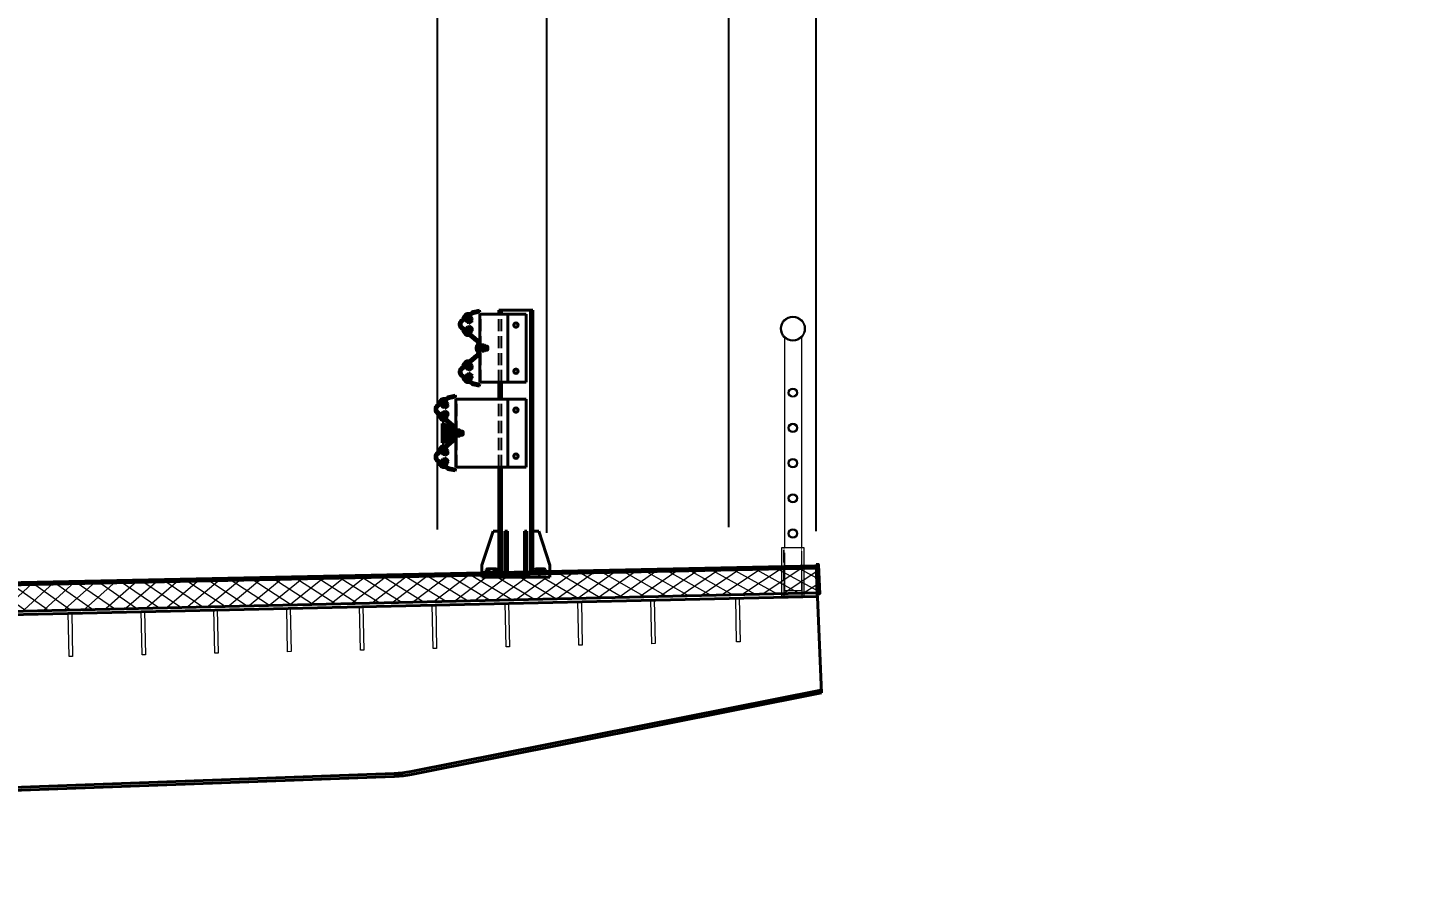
# Model space of a CAD drawing. Header units: millimetres. Extents: x 1864 to 10174863, y -4887456 to 5366151.
# Drawn here: x 10108345 to 10114092, y 14794 to 18325 of the extents above; entities that cross this region are included whole.
import ezdxf

# ---------------------------------------------------------------- set-up
doc = ezdxf.new("R2010")
doc.units = ezdxf.units.MM
doc.linetypes.add('DASHED', pattern=[7, 5, -2, 0])
for name, color, linetype, lineweight in [('S-BALK', 150, 'Continuous', 40), ('S-BALK-PROR', 133, 'Continuous', 20), ('S-DRGO', 21, 'Continuous', 20), ('S-METL-TONK-NVEL', 14, 'DASHED', 20), ('S-MOGR', 121, 'Continuous', 40), ('S-MOGR-NVEL', 1, 'DASHED', 25), ('S-POGR', 124, 'Continuous', 20), ('S-SECT-PATT', 105, 'Continuous', 15), ('T-DIMS', 3, 'Continuous', 30), ('ИС_Размер', 3, 'Continuous', 18)]:
    doc.layers.add(name, color=color, linetype=linetype, lineweight=lineweight)
doc.styles.add('0', font='isocpeur.ttf', dxfattribs={"width": 0.8, "oblique": 15})
doc.dimstyles.new('М200', dxfattribs={"dimscale": 200, "dimtxt": 2.5, "dimasz": 2, "dimexe": 1, "dimexo": 1, "dimgap": 0.8, "dimtad": 1, "dimdec": 0, "dimzin": 0, "dimdsep": 46, "dimtxsty": '0', "dimblk": 'OBLIQUE', "dimcen": 0.09, "dimdle": 1, "dimclrd": 256, "dimclre": 256, "dimclrt": 256, "dimadec": 4, "dimazin": 0, "dimtfac": 1, "dimtdec": 0, "dimtmove": 1, "dimatfit": 2, "dimfxl": 1, "dimtolj": 1, "dimtzin": 0, "dimlwd": -1, "dimarcsym": 0})

# ---------------------------------------------------------------- blocks, each defined once
blk = doc.blocks.new('_OBLIQUE')
at = {"color": 0, "linetype": 'ByBlock', "lineweight": -2}
blk.add_line((0.5000000000000001, 0.4999999999999999), (-0.5000000000000001, -0.4999999999999999), dxfattribs=at)
blk = doc.blocks.new('*D808')
at = {"layer": 'Defpoints', "color": 0, "linetype": 'Continuous', "transparency": 16777216}
for p in [(10111591.63658302, 21759.11955559397), (10111591.63658302, 16052.16797397057), (10093982.03900111, 15353.48586952418)]:
    blk.add_point(p, dxfattribs=at)
at = {"layer": 'ИС_Размер', "lineweight": -2, "transparency": 16777216}
for p, q in [((10093982.03900111, 15553.48586952418), (10093982.03900111, 21959.11955559397)), ((10111591.63658302, 16252.16797397057), (10111591.63658302, 21959.11955559397))]:
    blk.add_line(p, q, dxfattribs=at)
at = {"layer": 'ИС_Размер', "transparency": 16777216}
blk.add_line((10093782.03900111, 21759.11955559397), (10111791.63658302, 21759.11955559397), dxfattribs=at)
at = {"layer": 'ИС_Размер', "linetype": 'Continuous', "transparency": 16777216, "xscale": 400, "yscale": 400, "zscale": 400, "rotation": 180}
blk.add_blockref('_OBLIQUE', (10093982.03900111, 21759.11955559397), dxfattribs=at)
at = {"layer": 'ИС_Размер', "linetype": 'Continuous', "transparency": 16777216, "xscale": 400, "yscale": 400, "zscale": 400}
blk.add_blockref('_OBLIQUE', (10111591.63658302, 21759.11955559397), dxfattribs=at)
at = {"layer": 'ИС_Размер', "linetype": 'Continuous', "transparency": 16777216, "insert": (10102786.83779207, 22169.11955559397), "char_height": 500, "attachment_point": 5, "style": '0'}
blk.add_mtext('\\A1;17610', dxfattribs=at)
blk = doc.blocks.new('*D810')
at = {"layer": 'Defpoints', "color": 0, "linetype": 'Continuous', "transparency": 16777216}
for p in [(10110031.63658302, 19796.20662707792), (10110031.63658302, 16066.1841081153), (10094682.03900111, 15803.51586651534)]:
    blk.add_point(p, dxfattribs=at)
at = {"layer": 'ИС_Размер', "lineweight": -2, "transparency": 16777216}
for p, q in [((10094682.03900111, 16003.51586651534), (10094682.03900111, 19996.20662707792)), ((10110031.63658302, 16266.1841081153), (10110031.63658302, 19996.20662707792))]:
    blk.add_line(p, q, dxfattribs=at)
at = {"layer": 'ИС_Размер', "transparency": 16777216}
blk.add_line((10094482.03900111, 19796.20662707792), (10110231.63658302, 19796.20662707792), dxfattribs=at)
at = {"layer": 'ИС_Размер', "linetype": 'Continuous', "transparency": 16777216, "xscale": 400, "yscale": 400, "zscale": 400, "rotation": 180}
blk.add_blockref('_OBLIQUE', (10094682.03900111, 19796.20662707792), dxfattribs=at)
at = {"layer": 'ИС_Размер', "linetype": 'Continuous', "transparency": 16777216, "xscale": 400, "yscale": 400, "zscale": 400}
blk.add_blockref('_OBLIQUE', (10110031.63658302, 19796.20662707792), dxfattribs=at)
at = {"layer": 'ИС_Размер', "linetype": 'Continuous', "transparency": 16777216, "insert": (10102356.83779207, 20206.20662707792), "char_height": 500, "attachment_point": 5, "style": '0'}
blk.add_mtext('\\A1;15350', dxfattribs=at)
blk = doc.blocks.new('*D811')
at = {"layer": 'Defpoints', "color": 0, "linetype": 'Continuous', "transparency": 16777216}
for p in [(10110481.63658302, 19796.20662707792), (10110031.63658302, 16059.29840475091), (10110481.63658302, 16045.31878987843)]:
    blk.add_point(p, dxfattribs=at)
at = {"layer": 'ИС_Размер', "lineweight": -2, "transparency": 16777216}
for p, q in [((10110031.63658302, 16259.29840475091), (10110031.63658302, 19996.20662707792)), ((10110481.63658302, 16245.31878987843), (10110481.63658302, 19996.20662707792))]:
    blk.add_line(p, q, dxfattribs=at)
at = {"layer": 'ИС_Размер', "transparency": 16777216}
blk.add_line((10109831.63658302, 19796.20662707792), (10110681.63658302, 19796.20662707792), dxfattribs=at)
at = {"layer": 'ИС_Размер', "linetype": 'Continuous', "transparency": 16777216, "xscale": 400, "yscale": 400, "zscale": 400, "rotation": 180}
blk.add_blockref('_OBLIQUE', (10110031.63658302, 19796.20662707792), dxfattribs=at)
at = {"layer": 'ИС_Размер', "linetype": 'Continuous', "transparency": 16777216, "xscale": 400, "yscale": 400, "zscale": 400}
blk.add_blockref('_OBLIQUE', (10110481.63658302, 19796.20662707792), dxfattribs=at)
at = {"layer": 'ИС_Размер', "linetype": 'Continuous', "transparency": 16777216, "insert": (10109732.40390804, 20206.20662707792), "char_height": 500, "attachment_point": 5, "style": '0'}
blk.add_mtext('\\A1;450', dxfattribs=at)
blk = doc.blocks.new('*D812')
at = {"layer": 'Defpoints', "color": 0, "linetype": 'Continuous', "transparency": 16777216}
for p in [(10111231.63658302, 19796.20662707792), (10110481.63658302, 16045.31878987843), (10111231.63658302, 16068.1824913598)]:
    blk.add_point(p, dxfattribs=at)
at = {"layer": 'ИС_Размер', "lineweight": -2, "transparency": 16777216}
for p, q in [((10110481.63658302, 16245.31878987843), (10110481.63658302, 19996.20662707792)), ((10111231.63658302, 16268.1824913598), (10111231.63658302, 19996.20662707792))]:
    blk.add_line(p, q, dxfattribs=at)
at = {"layer": 'ИС_Размер', "transparency": 16777216}
blk.add_line((10110281.63658302, 19796.20662707792), (10111431.63658302, 19796.20662707792), dxfattribs=at)
at = {"layer": 'ИС_Размер', "linetype": 'Continuous', "transparency": 16777216, "xscale": 400, "yscale": 400, "zscale": 400, "rotation": 180}
blk.add_blockref('_OBLIQUE', (10110481.63658302, 19796.20662707792), dxfattribs=at)
at = {"layer": 'ИС_Размер', "linetype": 'Continuous', "transparency": 16777216, "xscale": 400, "yscale": 400, "zscale": 400}
blk.add_blockref('_OBLIQUE', (10111231.63658302, 19796.20662707792), dxfattribs=at)
at = {"layer": 'ИС_Размер', "linetype": 'Continuous', "transparency": 16777216, "insert": (10110856.63658302, 20206.20662707792), "char_height": 500, "attachment_point": 5, "style": '0'}
blk.add_mtext('\\A1;750', dxfattribs=at)
blk = doc.blocks.new('*D813')
at = {"layer": 'Defpoints', "color": 0, "linetype": 'Continuous', "transparency": 16777216}
for p in [(10111591.63658302, 19796.20662707792), (10111231.63658302, 16068.1824913598), (10111591.63658302, 16052.16797397056)]:
    blk.add_point(p, dxfattribs=at)
at = {"layer": 'ИС_Размер', "lineweight": -2, "transparency": 16777216}
for p, q in [((10111231.63658302, 16268.1824913598), (10111231.63658302, 19996.20662707792)), ((10111591.63658302, 16252.16797397056), (10111591.63658302, 19996.20662707792))]:
    blk.add_line(p, q, dxfattribs=at)
at = {"layer": 'ИС_Размер', "transparency": 16777216}
for p, q in [((10111031.63658302, 19796.20662707792), (10111791.63658302, 19796.20662707792)), ((10114091.97380117, 19796.20662707792), (10111591.63658302, 19796.20662707792))]:
    blk.add_line(p, q, dxfattribs=at)
at = {"layer": 'ИС_Размер', "linetype": 'Continuous', "transparency": 16777216, "xscale": 400, "yscale": 400, "zscale": 400, "rotation": 180}
blk.add_blockref('_OBLIQUE', (10111231.63658302, 19796.20662707792), dxfattribs=at)
at = {"layer": 'ИС_Размер', "linetype": 'Continuous', "transparency": 16777216, "xscale": 400, "yscale": 400, "zscale": 400}
blk.add_blockref('_OBLIQUE', (10111591.63658302, 19796.20662707792), dxfattribs=at)
at = {"layer": 'ИС_Размер', "linetype": 'Continuous', "transparency": 16777216, "insert": (10113484.98650306, 20206.20662707792), "char_height": 500, "attachment_point": 5, "style": '0'}
blk.add_mtext('\\A1;360', dxfattribs=at)
blk = doc.blocks.new('*D800')
at = {"layer": 'Defpoints', "color": 0, "linetype": 'Continuous', "transparency": 16777216}
for p in [(10111591.63658302, 23658.03801140705), (10111591.63658302, 16052.16797397056), (10079721.5464946, 15445.40614026924)]:
    blk.add_point(p, dxfattribs=at)
at = {"layer": 'ИС_Размер', "lineweight": -2, "transparency": 16777216}
for p, q in [((10079721.5464946, 15645.40614026924), (10079721.5464946, 23858.03801140705)), ((10111591.63658302, 16252.16797397056), (10111591.63658302, 23858.03801140705))]:
    blk.add_line(p, q, dxfattribs=at)
at = {"layer": 'ИС_Размер', "transparency": 16777216}
blk.add_line((10079521.5464946, 23658.03801140705), (10111791.63658302, 23658.03801140705), dxfattribs=at)
at = {"layer": 'ИС_Размер', "linetype": 'Continuous', "transparency": 16777216, "xscale": 400, "yscale": 400, "zscale": 400, "rotation": 180}
blk.add_blockref('_OBLIQUE', (10079721.5464946, 23658.03801140705), dxfattribs=at)
at = {"layer": 'ИС_Размер', "linetype": 'Continuous', "transparency": 16777216, "xscale": 400, "yscale": 400, "zscale": 400}
blk.add_blockref('_OBLIQUE', (10111591.63658302, 23658.03801140705), dxfattribs=at)
at = {"layer": 'ИС_Размер', "linetype": 'Continuous', "transparency": 16777216, "insert": (10095656.59153881, 24068.03801140705), "char_height": 500, "attachment_point": 5, "style": '0'}
blk.add_mtext('\\A1;31870', dxfattribs=at)
blk = doc.blocks.new('1253')
at = {"layer": 'S-MOGR', "ltscale": 10}
for p, q in [((70, 1100), (-70, 1100)), ((-70, 1100), (-70, 20)), ((-60, 20), (-60, 1100)), ((60, 1084.000000002095), (60, 1100)), ((70, 1084.000000002095), (70, 1100)), ((149.437757681706, 1096.077677297289), (148.6532931411639, 1092.155354594463)), ((148.6532931411639, 1092.155354594463), (174.0176882151281, 1087.082475579693)), ((149.437757681706, 1096.077677297289), (150.2222222222481, 1100)), ((174.8021527556702, 1091.00479828252), (149.437757681706, 1096.077677297289)), ((174.8021527556702, 1091.00479828252), (149.437757681706, 1096.077677297289)), ((150.2222222222481, 1100), (175.5866172962124, 1094.92712098523)), ((182.0647107316181, 1092.174006365938), (225.7663286669413, 1058.948173690122)), ((148, 1084.000000002095), (-42, 1084.000000002095)), ((-42, 1084.000000002095), (-42, 804.0000000020955)), ((33, 1084.000000002095), (33, 804.0000000020955)), ((148, 804.0000000020955), (148, 1084.000000002095)), ((177.3643904555356, 1085.702808680478), (221.0660083908588, 1052.476976004778)), ((223.4869235000806, 1055.661182347685), (179.7853055647574, 1088.887015023502)), ((223.4869235000806, 1055.661182347685), (179.7853055647574, 1088.887015023502)), ((225.2222222222481, 1044.704556597746), (225.2222222222481, 1039.482659190777)), ((229.2222222222481, 1039.482659190777), (229.2222222222481, 1044.704556597746)), ((229.2222222222481, 1039.482659190777), (229.2222222222481, 1044.704556597746)), ((233.2222222222481, 1044.704556597746), (233.2222222222481, 1039.482659190777)), ((220.9363174395403, 1031.586963218404), (157.9636676440714, 978.4158470960101)), ((160.5442269287305, 975.359588962514), (223.5168767241994, 1028.530705084908)), ((144, 954.0000000020955), (156, 954.0000000020955)), ((144, 934.0000000020955), (156, 934.0000000020955)), ((148, 958.2951185897691), (148, 929.7048814144218)), ((152, 929.7048814144218), (152, 958.2951185897691)), ((152, 929.7048814144218), (152, 958.2951185897691)), ((156, 958.2951185897691), (156, 929.7048814144218)), ((157.963667643955, 909.5841529082973), (220.9363174394239, 856.4130367859034)), ((223.5168767241994, 859.4692949193995), (160.5442269287305, 912.640411041677)), ((221.0660043782555, 835.5230212168535), (177.3643864429323, 802.297188541037)), ((179.7853015521541, 799.1129821981303), (223.4869194874773, 832.3388148739468)), ((179.7853015521541, 799.1129821981303), (223.4869194874773, 832.3388148739468)), ((225.7663286669413, 829.0518263140693), (182.0647107316181, 795.8259936383693)), ((225.2222222222481, 848.5173408134142), (225.2222222222481, 843.295443406445)), ((229.2222222222481, 843.295443406445), (229.2222222222481, 848.5173408134142)), ((229.2222222222481, 843.295443406445), (229.2222222222481, 848.5173408134142)), ((233.2222222222481, 848.5173408134142), (233.2222222222481, 843.295443406445)), ((-42, 804.0000000020955), (148, 804.0000000020955)), ((60, 734), (60, 804.0000000020955)), ((70, 734), (70, 804.0000000020955)), ((174.0176882151281, 800.917524424498), (148.6532931411639, 795.8446454097284)), ((148.6532931411639, 795.8446454097284), (149.437757681706, 791.9223227069015)), ((149.437757681706, 791.9223227069015), (174.8021527556702, 796.9952017217875)), ((249.437757681706, 746.077677295194), (250.2222222222481, 749.9999999980209)), ((250.2222222222481, 749.9999999980209), (275.5866172962124, 744.927120983135)), ((248, 734), (-42, 734)), ((-42, 734), (-42, 454)), ((33, 734), (33, 454)), ((248, 454), (248, 734)), ((249.437757681706, 746.077677295194), (248.6532931411639, 742.1553545924835)), ((248.6532931411639, 742.1553545924835), (274.0176882151281, 737.0824755777139)), ((274.8021527556702, 741.0047982804244), (249.437757681706, 746.077677295194)), ((274.8021527556702, 741.0047982804244), (249.437757681706, 746.077677295194)), ((277.3643904555356, 735.7028086784994), (321.0660083908588, 702.4769760027993)), ((323.4869235000806, 705.6611823455896), (279.7853055647574, 738.8870150214061)), ((323.4869235000806, 705.6611823455896), (279.7853055647574, 738.8870150214061)), ((282.0647107316181, 742.1740063638426), (325.7663286669413, 708.9481736880261)), ((325.2222222222481, 694.7045565957669), (325.2222222222481, 689.4826591886813)), ((329.2222222222481, 689.4826591886813), (329.2222222222481, 694.7045565957669)), ((329.2222222222481, 689.4826591886813), (329.2222222222481, 694.7045565957669)), ((333.2222222222481, 694.7045565957669), (333.2222222222481, 689.4826591886813)), ((320.9363174395403, 681.5869632163085), (257.9636676440714, 628.4158470939146)), ((260.5442269287305, 625.3595889604185), (323.5168767241994, 678.5307050828123)), ((248, 608.2951185877901), (248, 579.7048814123264)), ((248, 604), (256, 604)), ((248, 584), (256, 584)), ((252, 579.7048814123264), (252, 608.2951185877901)), ((252, 579.7048814123264), (252, 608.2951185877901)), ((256, 608.2951185876736), (256, 579.7048814123264)), ((257.963667643955, 559.5841529062018), (320.9363174394239, 506.4130367838079)), ((323.5168767241994, 509.4692949173041), (260.5442269287305, 562.6404110395815)), ((323.5168767241994, 509.4692949173041), (260.5442269287305, 562.6404110395815)), ((263.1247862133896, 565.6966691730777), (326.0974360088585, 512.5255530506838)), ((321.0660043782555, 485.523021214758), (277.3643864429323, 452.297188539058)), ((279.7853015521541, 449.1129821961513), (323.4869194874773, 482.3388148718514)), ((279.7853015521541, 449.1129821961513), (323.4869194874773, 482.3388148718514)), ((325.7663286669413, 479.0518263119739), (282.0647107316181, 445.8259936362738)), ((325.2222222222481, 498.5173408114351), (325.2222222222481, 493.2954434043495)), ((329.2222222222481, 493.2954434043495), (329.2222222222481, 498.5173408114351)), ((329.2222222222481, 493.2954434043495), (329.2222222222481, 498.5173408114351)), ((333.2222222222481, 498.5173408114351), (333.2222222222481, 493.2954434043495)), ((-42, 454), (248, 454)), ((60, 20), (60, 454)), ((70, 454), (70, 190)), ((274.0176882151281, 450.9175244224025), (248.6532931411639, 445.8446454076329)), ((248.6532931411639, 445.8446454076329), (249.437757681706, 441.9223227049224)), ((249.437757681706, 441.9223227049224), (274.8021527556702, 446.995201719692)), ((-94.00000000005821, 190), (-140.0000000000582, 50)), ((-70, 190), (-94.00000000005821, 190)), ((-70, 20), (-70, 190)), ((-45, 50), (-45, 190)), ((-45, 190), (-35, 190)), ((-35, 190), (-35, 20)), ((35, 50), (35, 190)), ((35, 190), (45, 190)), ((45, 190), (45, 20)), ((70, 190), (94.00000000005821, 190)), ((70, 20), (70, 190)), ((94.00000000005821, 190), (140.0000000000582, 50)), ((-140.0000000000582, 50), (-140.0000000000582, 20)), ((140.0000000000582, 20), (-140.0000000000582, 20)), ((-140.0000000000582, 20), (-140.0000000000582, 0)), ((-140.0000000000655, 20), (-80, 20)), ((140.0000000000582, 0), (-140.0000000000582, 0)), ((-35, 50), (-45, 50)), ((-45, 20), (-45, 50)), ((-45, 50), (-35, 50)), ((-35, 20), (-45, 20)), ((45, 50), (35, 50)), ((35, 20), (35, 50)), ((35, 50), (45, 50)), ((45, 20), (35, 20)), ((140.0000000000582, 50), (140.0000000000582, 20)), ((140.0000000000582, 0), (140.0000000000582, 20))]:
    blk.add_line(p, q, dxfattribs=at)
at = {"layer": 'S-MOGR'}
for p, q in [((178.4488087241771, 1024.505907061859), (190.6738412578125, 1034.828144200728)), ((178.5677334363572, 1025.915111416485), (189.2646369033027, 1034.947068912908)), ((183.142662013066, 1061.456892726361), (179.3902435938362, 1056.521372894873)), ((179.3902435938362, 1056.521372894873), (179.5810664022574, 1055.120092531783)), ((179.3902435938362, 1056.521372894873), (192.1270689653466, 1046.837712458102)), ((179.5810664022574, 1055.120092531783), (190.7257886023726, 1046.646889649681)), ((180.1862951795338, 1055.91614411748), (183.9387135987636, 1060.851663948968)), ((180.2932564803632, 1066.135662661982), (186.8297272751806, 1074.733019787818)), ((197.3322815285064, 1050.668689770973), (181.6898678691359, 1062.561435244861)), ((208.7573498168495, 1081.929502933985), (185.1534275022568, 1050.883491090732)), ((192.0438651617151, 1070.768771296483), (185.5073943668976, 1062.171414170647)), ((190.6738412578125, 1034.828144200728), (189.2646369033027, 1034.947068912908)), ((190.7283731256612, 1087.13084932405), (189.9846168482909, 1086.152593850857)), ((189.9846168482909, 1086.152593850857), (217.8464223486371, 1064.969586645486)), ((190.6472537730588, 1074.342998713604), (206.2896674325457, 1062.450253239716)), ((194.6737081491156, 1030.090944094001), (190.6738412578125, 1034.828144200728)), ((192.1270689653466, 1046.837712458102), (190.7257886023726, 1046.646889649681)), ((190.7283731256612, 1087.13084932405), (218.590178625891, 1065.94784211868)), ((191.331017379649, 1047.442941235378), (195.0834357988788, 1052.378461066866)), ((195.8794873845764, 1051.77323228959), (192.1270689653466, 1046.837712458102)), ((202.4721409346676, 1062.84027431393), (195.9356701398501, 1054.242917188094)), ((207.686278821202, 1058.876025822596), (201.1498080263846, 1050.278668696759)), ((218.590178625891, 1065.94784211868), (217.8464223486371, 1064.969586645486)), ((178.4488087241771, 1024.505907061859), (178.5677334363572, 1025.915111416485)), ((182.4486756155966, 1019.768706955132), (178.4488087241771, 1024.505907061859)), ((179.2128732575802, 1025.151046883082), (183.2127401488833, 1020.413846776239)), ((179.8422261377564, 1014.950364800403), (186.8097362065455, 1006.698467840208)), ((196.0681259225821, 1031.268324267701), (181.05425784213, 1018.591326781432)), ((209.0766381958965, 1000.632573363953), (183.91618516983, 1030.431090164697)), ((191.8143588999519, 1010.924133668886), (184.8468488312792, 1019.176030629082)), ((189.9097767245257, 1034.183004379622), (193.9096436158288, 1029.445804272778)), ((190.5443902927218, 995.4551427600672), (217.2866489600856, 1018.035036501475)), ((191.337192634237, 994.5161956804805), (190.5443902927218, 995.4551427600672)), ((190.6023271955783, 1007.283171687857), (205.6161952760303, 1019.96016917401)), ((191.337192634237, 994.5161956804805), (218.0794513016008, 1017.096089421771)), ((201.8236042868812, 1019.37546532636), (194.8560942182085, 1027.627362286556)), ((206.828226980404, 1023.601131155156), (199.8607169116149, 1031.853028115351)), ((218.0794513016008, 1017.096089421771), (217.2866489600856, 1018.035036501475)), ((117, 952.0000000020955), (116, 951.0000000020955)), ((116, 951.0000000020955), (116, 937.0000000020955)), ((116, 951.0000000020955), (128.1999999999534, 951.0000000022119)), ((164, 944.0000000020955), (116, 944.0000000020955)), ((117, 936.0000000020955), (116, 937.0000000020955)), ((116, 937.0000000020955), (128.1999999999534, 937.0000000020955)), ((128.1999999999534, 952.0000000020955), (117, 952.0000000020955)), ((117, 952.0000000020955), (117, 936.0000000020955)), ((128.1999999999534, 936.0000000020955), (117, 936.0000000020955)), ((128.1999999999534, 934.175000002142), (128.1999999999534, 953.8250000021653)), ((130.1999999999534, 957.1000000021886), (141, 957.1000000021886)), ((141, 950.550000002142), (130.1999999999534, 950.550000002142)), ((141, 937.4500000021653), (130.1999999999534, 937.4500000021653)), ((141, 930.9000000021188), (130.1999999999534, 930.9000000021188)), ((143, 953.8250000021653), (143, 934.175000002142)), ((156, 961.5000000020955), (156, 926.5000000020955)), ((157.228884523036, 961.5000000020955), (156, 961.5000000020955)), ((157.228884523036, 926.5000000020955), (156, 926.5000000020955)), ((157.228884523036, 961.5000000020955), (157.228884523036, 926.5000000020955)), ((182.4486756154802, 868.2312930490589), (178.4488087241771, 863.4940929423319)), ((178.4488087241771, 863.4940929423319), (178.5677334363572, 862.0848885877058)), ((178.4488087241771, 863.4940929423319), (190.6738412578125, 853.1718558033463)), ((179.2128732575802, 862.8489531211089), (183.2127401488833, 867.5861532278359)), ((179.8422261377564, 873.0496352037881), (186.8097362065455, 881.3015321639832)), ((196.0681259225821, 856.7316757364897), (181.05425784213, 869.4086732227588)), ((209.0766381958965, 887.3674266402377), (183.91618516983, 857.5689098394942)), ((191.8143588999519, 877.0758663353045), (184.8468488312792, 868.8239693751093)), ((191.337192634237, 893.4838043237105), (190.5443902927218, 892.5448572441237)), ((190.5443902927218, 892.5448572441237), (217.2866489600856, 869.9649635027163)), ((190.6023271955783, 880.7168283163337), (205.6161952760303, 868.039830830181)), ((191.337192634237, 893.4838043237105), (218.0794513016008, 870.9039105824195)), ((201.8236042868812, 868.6245346778305), (194.8560942182085, 860.3726377176354)), ((206.828226980404, 864.3988688490354), (199.8607169116149, 856.1469718888402)), ((218.0794513016008, 870.9039105824195), (217.2866489600856, 869.9649635027163)), ((178.5677334363572, 862.0848885877058), (189.2646369033027, 853.0529310911661)), ((179.3902435938362, 831.478627109318), (192.1270689653466, 841.1622875460889)), ((179.3902435938362, 831.478627109318), (179.5810664022574, 832.8799074724084)), ((183.142662013066, 826.5431072778301), (179.3902435938362, 831.478627109318)), ((179.5810664022574, 832.8799074724084), (190.7257886023726, 841.3531103545101)), ((180.1862951795338, 832.0838558867108), (183.9387135987636, 827.1483360552229)), ((180.2932564803632, 821.8643373422092), (186.8297272751806, 813.2669802163728)), ((197.3322815285064, 837.3313102332177), (181.6898678690195, 825.4385647593299)), ((208.7573498168495, 806.0704970702063), (185.1534275022568, 837.1165089134593)), ((192.0438651617151, 817.2312287077075), (185.5073943668976, 825.8285858335439)), ((190.6738412578125, 853.1718558033463), (189.2646369033027, 853.0529310911661)), ((189.9097767245257, 853.8169956245692), (193.9096436158288, 858.5541957314126)), ((189.9846168482909, 801.8474061533343), (217.8464223486371, 823.0304133587051)), ((190.6472537730588, 813.6570012905868), (206.2896674325457, 825.5497467644745)), ((194.6737081491156, 857.9090559101896), (190.6738412578125, 853.1718558033463)), ((192.1270689653466, 841.1622875460889), (190.7257886023726, 841.3531103545101)), ((190.7283731255447, 800.8691506801406), (218.590178625891, 822.0521578855114)), ((191.331017379649, 840.5570587688126), (195.0834357988788, 835.6215389373247)), ((195.8794873845764, 836.226767714601), (192.1270689653466, 841.1622875460889)), ((202.4721409346676, 825.1597256902605), (195.9356701398501, 833.757082816097)), ((207.686278821202, 829.1239741815953), (201.1498080263846, 837.7213313073153)), ((218.590178625891, 822.0521578855114), (217.8464223486371, 823.0304133587051)), ((190.7283731255447, 800.8691506801406), (189.9846168482909, 801.8474061533343)), ((283.142662013066, 711.4568927243818), (279.3902435938362, 706.5213728928939)), ((279.3902435938362, 706.5213728928939), (279.5810664022574, 705.1200925298035)), ((279.3902435938362, 706.5213728928939), (292.1270689653466, 696.837712456123)), ((279.5810664022574, 705.1200925298035), (290.7257886023726, 696.6468896477018)), ((280.1862951795338, 705.9161441155011), (283.9387135987636, 710.851663946989)), ((280.2932564803632, 716.1356626600027), (286.8297272751806, 724.7330197858391)), ((297.3322815285064, 700.6686897689942), (281.6898678691359, 712.561435242882)), ((308.7573498168495, 731.9295029320056), (285.1534275022568, 700.8834910887526)), ((292.0438651617151, 720.7687712945044), (285.5073943668976, 712.171414168668)), ((290.7283731256612, 737.1308493220713), (289.9846168482909, 736.1525938488776)), ((289.9846168482909, 736.1525938488776), (317.8464223486371, 714.9695866435068)), ((290.6472537730588, 724.3429987116251), (306.2896674325457, 712.4502532377373)), ((292.1270689653466, 696.837712456123), (290.7257886023726, 696.6468896477018)), ((290.7283731256612, 737.1308493220713), (318.590178625891, 715.9478421167005)), ((291.331017379649, 697.4429412333993), (295.0834357988788, 702.3784610648872)), ((295.8794873845764, 701.7732322876109), (292.1270689653466, 696.837712456123)), ((302.4721409346676, 712.8402743119514), (295.9356701398501, 704.2429171861149)), ((307.686278821202, 708.8760258206166), (301.1498080263846, 700.2786686947802)), ((318.590178625891, 715.9478421167005), (317.8464223486371, 714.9695866435068)), ((296.5, 633.375), (256, 608.2951185877901)), ((278.4488087241771, 674.50590705988), (290.6738412578125, 684.8281441987492)), ((278.4488087241771, 674.50590705988), (278.5677334363572, 675.9151114145061)), ((282.4486756155966, 669.768706953153), (278.4488087241771, 674.50590705988)), ((278.5677334363572, 675.9151114145061), (289.2646369033027, 684.9470689109294)), ((279.2128732575802, 675.151046881103), (283.2127401488833, 670.4138467742596)), ((279.8422261377564, 664.9503647984238), (286.8097362065455, 656.6984678382287)), ((296.0681259225821, 681.2683242657222), (281.05425784213, 668.5913267794531)), ((309.0766381958965, 650.6325733619742), (283.91618516983, 680.4310901627177)), ((291.8143588999519, 660.9241336669074), (284.8468488312792, 669.1760306271026)), ((290.6738412578125, 684.8281441987492), (289.2646369033027, 684.9470689109294)), ((289.9097767245257, 684.1830043776426), (293.9096436158288, 679.4458042707993)), ((290.5443902927218, 645.4551427580882), (317.2866489600856, 668.0350364994956)), ((291.337192634237, 644.5161956785014), (290.5443902927218, 645.4551427580882)), ((290.6023271955783, 657.2831716858782), (305.6161952760303, 669.9601691720309)), ((294.6737081491156, 680.0909440920223), (290.6738412578125, 684.8281441987492)), ((291.337192634237, 644.5161956785014), (318.0794513016008, 667.0960894197924)), ((301.8236042868812, 669.3754653243814), (294.8560942182085, 677.6273622845765)), ((303.25, 633.375), (296.5, 633.375)), ((306.828226980404, 673.6011311530601), (299.8607169116149, 681.8530281133717)), ((303.25, 554.625), (303.25, 633.375)), ((318.0794513016008, 667.0960894197924), (317.2866489600856, 668.0350364994956)), ((218, 602), (217, 601)), ((217, 601), (217, 587)), ((217, 601), (229.1999999999534, 601.0000000001164)), ((265, 594), (217, 594)), ((218, 586), (217, 587)), ((217, 587), (229.1999999999534, 587)), ((229.1999999999534, 602), (218, 602)), ((218, 602), (218, 586)), ((229.1999999999534, 586), (218, 586)), ((229.1999999999534, 584.1750000000466), (229.1999999999534, 603.8250000000698)), ((231.1999999999534, 607.1000000000931), (242, 607.1000000000931)), ((242, 600.5500000000466), (231.1999999999534, 600.5500000000466)), ((242, 587.4500000000698), (231.1999999999534, 587.4500000000698)), ((242, 580.9000000000233), (231.1999999999534, 580.9000000000233)), ((244, 603.8250000000698), (244, 584.1750000000466)), ((256, 608.2951185877901), (256, 579.7048814123264)), ((256, 579.7048814123264), (296.5, 554.625)), ((257, 611.5), (257, 576.5)), ((258.228884523036, 611.5), (257, 611.5)), ((258.228884523036, 576.5), (257, 576.5)), ((258.228884523036, 611.5), (258.228884523036, 576.5)), ((282.4486756154802, 518.2312930469634), (278.4488087241771, 513.4940929402364)), ((279.2128732575802, 512.8489531190135), (283.2127401488833, 517.5861532257404)), ((279.8422261377564, 523.0496352016926), (286.8097362065455, 531.3015321618877)), ((296.0681259225821, 506.7316757343942), (281.05425784213, 519.4086732206633)), ((309.0766381958965, 537.3674266381422), (283.91618516983, 507.5689098373987)), ((291.8143588999519, 527.075866333209), (284.8468488312792, 518.8239693730138)), ((291.337192634237, 543.483804321615), (290.5443902927218, 542.5448572420282)), ((290.5443902927218, 542.5448572420282), (317.2866489600856, 519.9649635006208)), ((290.6023271955783, 530.7168283142382), (305.6161952760303, 518.0398308280855)), ((291.337192634237, 543.483804321615), (318.0794513016008, 520.903910580324)), ((301.8236042868812, 518.624534675735), (294.8560942182085, 510.3726377155399)), ((296.5, 554.625), (303.25, 554.625)), ((318.0794513016008, 520.903910580324), (317.2866489600856, 519.9649635006208)), ((278.4488087241771, 513.4940929402364), (278.5677334363572, 512.0848885856103)), ((278.4488087241771, 513.4940929402364), (290.6738412578125, 503.1718558012508)), ((278.5677334363572, 512.0848885856103), (289.2646369033027, 503.0529310890706)), ((279.3902435938362, 481.4786271072226), (292.1270689653466, 491.1622875439934)), ((279.3902435938362, 481.4786271072226), (279.5810664022574, 482.8799074703129)), ((283.142662013066, 476.5431072757347), (279.3902435938362, 481.4786271072226)), ((279.5810664022574, 482.8799074703129), (290.7257886023726, 491.3531103524147)), ((280.1862951795338, 482.0838558846153), (283.9387135987636, 477.1483360531274)), ((280.2932564803632, 471.8643373401137), (286.8297272751806, 463.2669802142773)), ((297.3322815285064, 487.3313102311222), (281.6898678690195, 475.4385647572344)), ((308.7573498168495, 456.0704970681109), (285.1534275022568, 487.1165089113638)), ((292.0438651617151, 467.231228705612), (285.5073943668976, 475.8285858314484)), ((290.6738412578125, 503.1718558012508), (289.2646369033027, 503.0529310890706)), ((289.9097767245257, 503.8169956224738), (293.9096436158288, 508.5541957293171)), ((289.9846168482909, 451.8474061512388), (317.8464223486371, 473.0304133566096)), ((290.6472537730588, 463.6570012884913), (306.2896674325457, 475.5497467623791)), ((294.6737081491156, 507.9090559080942), (290.6738412578125, 503.1718558012508)), ((292.1270689653466, 491.1622875439934), (290.7257886023726, 491.3531103524147)), ((290.7283731255447, 450.8691506780451), (318.590178625891, 472.0521578834159)), ((291.331017379649, 490.5570587667171), (295.0834357988788, 485.6215389352292)), ((295.8794873845764, 486.2267677125055), (292.1270689653466, 491.1622875439934)), ((302.4721409346676, 475.1597256881651), (295.9356701398501, 483.7570828140015)), ((306.828226980404, 514.3988688469399), (299.8607169116149, 506.1469718867447)), ((307.686278821202, 479.1239741794998), (301.1498080263846, 487.7213313052198)), ((318.590178625891, 472.0521578834159), (317.8464223486371, 473.0304133566096)), ((290.7283731255447, 450.8691506780451), (289.9846168482909, 451.8474061512388)), ((-122.1702501042164, 20), (-122.1702501042164, 32.83693213190418)), ((-117.5200003984501, 20), (-122.1702501042164, 20)), ((-77.8297498957836, 20), (-122.1702501042164, 20)), ((-83.37231194175547, 34.47200032917317), (-116.6276880581281, 34.47200032917317)), ((-111.0851240921183, 20), (-111.0851240921183, 32.83693213190418)), ((-88.91487590788165, 20), (-88.91487590788165, 32.83693213190418)), ((-82.47999960154993, 20), (-77.8297498957836, 20)), ((-77.8297498957836, 20), (-77.8297498957836, 32.83693213190418)), ((77.8297498957836, 20), (77.8297498957836, 32.83693213190418)), ((82.47999960154993, 20), (77.8297498957836, 20)), ((77.8297498957836, 20), (122.1702501042164, 20)), ((83.37231194175547, 34.47200032917317), (116.6276880581281, 34.47200032917317)), ((88.91487590788165, 20), (88.91487590788165, 32.83693213190418)), ((111.0851240921183, 20), (111.0851240921183, 32.83693213190418)), ((117.5200003984501, 20), (122.1702501042164, 20)), ((122.1702501042164, 20), (122.1702501042164, 32.83693213190418))]:
    blk.add_line(p, q, dxfattribs=at)
at = {"layer": 'S-MOGR', "lineweight": 40, "ltscale": 10}
for p, q in [((160.5442269287305, 975.359588962514), (223.5168767241994, 1028.530705084908)), ((226.0974360088585, 1025.474446951412), (163.1247862133896, 972.3033308291342)), ((223.5168767241994, 859.4692949193995), (160.5442269287305, 912.640411041677)), ((163.1247862133896, 915.6966691750567), (226.0974360088585, 862.5255530527793)), ((149.437757681706, 791.9223227069015), (174.8021527556702, 796.9952017217875)), ((150.2222222222481, 788.000000004191), (149.437757681706, 791.9223227069015)), ((175.5866172962124, 793.0728790189605), (150.2222222222481, 788.000000004191)), ((260.5442269287305, 625.3595889604185), (323.5168767241994, 678.5307050828123)), ((326.0974360088585, 675.4744469494326), (263.1247862133896, 622.3033308270387)), ((249.437757681706, 441.9223227049224), (274.8021527556702, 446.995201719692)), ((250.2222222222481, 438.0000000020955), (249.437757681706, 441.9223227049224)), ((275.5866172962124, 443.072879016865), (250.2222222222481, 438.0000000020955))]:
    blk.add_line(p, q, dxfattribs=at)
at = {"layer": 'S-MOGR', "ltscale": 50}
for p, q in [((261, 605.51033230545), (296.5, 627.4939320619451)), ((261, 582.48966769455), (261, 605.51033230545)), ((296.5, 560.5060679381713), (261, 582.48966769455)), ((262.7905297783436, 581.3808707930148), (262.1014061610913, 582.0699944102671)), ((274.0467407268006, 595.4089310918935), (262.8189458067063, 606.6367260119878)), ((265.9046051030746, 581.2667954681674), (263.0501587640028, 584.1212418072391)), ((277.0467407268006, 595.4089310920099), (264.6716481503099, 607.7840236685006)), ((274.0467407268006, 581.2667954684002), (264.7693149534753, 590.5442212417256)), ((265.904605103191, 595.4089310920099), (264.8864704397274, 596.4270657554734)), ((277.0467407268006, 581.2667954684002), (264.9911680213409, 593.32236817386)), ((280.0467407269171, 581.2667954682838), (265.904605103191, 595.4089310920099)), ((270.6698466138914, 576.5015539573506), (265.9046051030746, 581.2667954681674)), ((280.0467407268006, 595.4089310920099), (266.5243504942628, 608.9313213245478)), ((274.0467407266842, 609.5510667159688), (271.5526684120996, 612.0451390305534)), ((277.0467407268006, 609.5510667158524), (273.405370755936, 613.192436686717)), ((288.1888763504103, 595.4089310922427), (274.0467407266842, 609.5510667159688)), ((288.1888763505267, 581.2667954681674), (274.0467407268006, 595.4089310918935)), ((288.1888763505267, 567.1246598446742), (274.0467407268006, 581.2667954684002)), ((280.0467407269171, 609.5510667157359), (275.2580730997724, 614.3397343428805)), ((291.1888763505267, 595.4089310921263), (277.0467407268006, 609.5510667158524)), ((291.1888763505267, 581.2667954682838), (277.0467407268006, 595.4089310920099)), ((291.1888763505267, 567.1246598446742), (277.0467407268006, 581.2667954684002)), ((294.1888763506431, 595.4089310920099), (280.0467407269171, 609.5510667157359)), ((294.1888763505267, 581.2667954682838), (280.0467407268006, 595.4089310920099)), ((294.1888763506431, 567.1246598445578), (280.0467407269171, 581.2667954682838)), ((288.1888763505267, 609.5510667156195), (280.2863910176093, 617.453552048537)), ((291.1888763504103, 609.5510667157359), (282.1390933613293, 618.6008497048169)), ((294.1888763505267, 609.5510667157359), (283.9917957052821, 619.7481473609805)), ((296.4999999998836, 601.2399430662626), (288.1888763505267, 609.5510667156195)), ((296.5, 587.097807442653), (288.1888763504103, 595.4089310922427)), ((296.4999999998836, 572.9556718188105), (288.1888763505267, 581.2667954681674)), ((296.5, 615.3820786901051), (289.0201136232354, 622.8619650668697)), ((291.1888763505267, 623.6932023395784), (290.8728159673046, 624.0092627228005)), ((296.5, 618.3820786901051), (291.1888763505267, 623.6932023395784)), ((296.4999999998836, 604.2399430662626), (291.1888763504103, 609.5510667157359)), ((296.5, 590.097807442653), (291.1888763505267, 595.4089310921263)), ((296.4999999998836, 575.9556718189269), (291.1888763505267, 581.2667954682838)), ((294.1888763506431, 623.693202339462), (292.7255183110246, 625.1565603790805)), ((296.5000000001164, 621.3820786899887), (294.1888763506431, 623.693202339462)), ((296.5, 607.2399430662626), (294.1888763505267, 609.5510667157359)), ((296.5000000001164, 593.0978074425366), (294.1888763506431, 595.4089310920099)), ((296.5, 578.9556718188105), (294.1888763505267, 581.2667954682838)), ((296.5, 627.4939320619451), (296.5, 560.5060679381713)), ((292.0546687140595, 563.2588674811414), (288.1888763505267, 567.1246598446742)), ((296.5, 561.8135361952009), (291.1888763505267, 567.1246598446742)), ((296.5000000001164, 564.8135361950845), (294.1888763506431, 567.1246598445578))]:
    blk.add_line(p, q, dxfattribs=at)
at = {"layer": 'S-MOGR', "ltscale": 10}
for centre in [(0, 1039.000000002095), (0, 849.0000000020955), (0, 689), (0, 499)]:
    blk.add_circle(centre, 9, dxfattribs=at)
for centre, radius, start, end in [((172.1872709541349, 1077.930389273446), 17.33333333308317, 55.2600735317369, 78.69006752786022), ((173.0877724619349, 1080.077814194025), 7.066118059862248, 52.75469368787701, 82.43782045649694), ((173.1152763175778, 1080.113989750622), 11.02067432586674, 52.75469368787701, 81.19542638345489), ((173.1152763175778, 1080.113989750622), 11.02067432586674, 52.75469368787701, 81.19542638345489), ((212.9692351593403, 1041.02269297), 12.34938848708448, 310.1761595893526, 352.8362643988725), ((215.876623078133, 1044.704556597746), 9.345599144129203, 0, 56.27028469886353), ((215.8888888891088, 1044.704556597862), 13.33333333313931, 0, 55.26005254984366), ((215.8888888891088, 1044.704556597862), 13.33333333313931, 0, 55.26005254984366), ((213.022308788728, 1040.959835777292), 16.26712162371057, 310.1761595893526, 354.7899365461165), ((213.022308788728, 1040.959835777292), 16.26712162371057, 310.1761595893526, 354.7899365461165), ((215.8888888891088, 1044.704556597862), 17.33333333307839, 0, 55.2600735317369), ((215.8888888891088, 1039.482659190777), 17.33333333313931, 306.0828614326659, 0), ((173.2978324121796, 958.2951185897691), 25.29783241223146, 127.3113091769798, 180), ((173.2978324121796, 929.7048814144218), 25.29783241217956, 180, 232.6886908230202), ((173.3126340131275, 958.2951185897691), 21.31263401312754, 126.8054940656309, 180), ((173.3126340131275, 929.7048814144218), 21.31263401307231, 180, 233.1945059343691), ((215.8888888891088, 848.5173408134142), 17.33333333318344, 0, 53.91713856733409), ((212.9692351588747, 846.9773070339579), 12.34938848756449, 7.163735601127502, 49.8238404106474), ((215.8766228846507, 843.295443406445), 9.345599337597378, 303.7296863562754, 0), ((215.8888888892252, 843.295443406445), 13.33333333308394, 304.7399264682631, 0), ((215.8888888892252, 843.295443406445), 13.33333333308394, 304.7399264682631, 0), ((213.0223087886116, 847.0401642270153), 16.26712162383753, 5.210063453883489, 49.8238404106474), ((213.0223087886116, 847.0401642270153), 16.26712162383753, 5.210063453883489, 49.8238404106474), ((215.8888888891088, 843.2954434063286), 17.33333333313931, 304.7399264682631, 0), ((173.0877787362551, 807.922169497353), 7.066101063226322, 277.5621465194033, 307.245306312123), ((173.1152830148349, 807.8859933848726), 11.02065663067633, 278.8045526318942, 307.245306312123), ((173.1152830148349, 807.8859933848726), 11.02065663067633, 278.8045526318942, 307.245306312123), ((172.187270953902, 810.0696107307449), 17.33333333310772, 281.3099324721398, 304.7399264682631), ((273.0877724619349, 730.0778141919291), 7.066118059977651, 52.75469368787701, 82.43782045649694), ((273.1152763175778, 730.1139897485264), 11.02067432586674, 52.75469368787701, 81.19542638345489), ((273.1152763175778, 730.1139897485264), 11.02067432586674, 52.75469368787701, 81.19542638345489), ((272.1872709541349, 727.9303892713506), 17.33333333308317, 55.2600735317369, 78.69006752786022), ((315.876623078133, 694.7045565957669), 9.345599144129203, 0, 56.27028469886353), ((315.8888888892252, 694.7045565957669), 13.33333333302289, 0, 55.26005254984366), ((315.8888888892252, 694.7045565957669), 13.33333333302289, 0, 55.26005254984366), ((315.8888888892252, 694.7045565957669), 17.33333333301205, 0, 55.2600735317369), ((312.9692351593403, 691.0226929679047), 12.34938848708448, 310.1761595893526, 352.8362643988725), ((313.022308788728, 690.9598357751966), 16.26712162371057, 310.1761595893526, 354.7899365461165), ((313.022308788728, 690.9598357751966), 16.26712162371057, 310.1761595893526, 354.7899365461165), ((315.8888888892252, 689.4826591886813), 17.33333333302289, 306.0828614326659, 0), ((273.2978324120631, 608.2951185877901), 25.29783241206831, 127.3113091769798, 180), ((273.2978324121796, 579.7048814123264), 25.29783241217956, 180, 232.6886908230202), ((273.3126340130111, 608.2951185876736), 21.31263401301112, 126.8054940656309, 180), ((273.3126340130111, 608.2951185876736), 21.31263401301112, 126.8054940656309, 180), ((273.3126340131275, 579.7048814123264), 21.31263401307231, 180, 233.1945059343691), ((273.3126340131275, 579.7048814123264), 21.31263401307231, 180, 233.1945059343691), ((273.3333333330229, 608.2951185876736), 17.33333333311488, 126.0828614326659, 180), ((273.3333333330229, 579.7048814123264), 17.33333333302289, 180, 233.9171385673341), ((312.9692351591075, 496.9773070318624), 12.34938848741428, 7.163735607849515, 49.8238404106474), ((315.8766228846507, 493.2954434043495), 9.345599337597378, 303.7296863562754, 0), ((315.8888888892252, 493.2954434043495), 13.33333333308394, 304.7399264682631, 0), ((315.8888888892252, 493.2954434043495), 13.33333333308394, 304.7399264682631, 0), ((313.022308788728, 497.0401642249199), 16.26712162373217, 5.210063453883489, 49.8238404106474), ((313.022308788728, 497.0401642249199), 16.26712162373217, 5.210063453883489, 49.8238404106474), ((315.8888888891088, 493.2954434042331), 17.33333333313931, 304.7399264682631, 0), ((315.8888888892252, 498.5173408114351), 17.33333333302079, 0, 53.91713856733409), ((273.0877787360223, 457.922169495374), 7.066101063367237, 277.5621465194033, 307.245306312123), ((273.115283014602, 457.8859933827771), 11.02065663071197, 278.8045526318942, 307.245306312123), ((273.115283014602, 457.8859933827771), 11.02065663071197, 278.8045526318942, 307.245306312123), ((272.187270953902, 460.0696107286494), 17.33333333310772, 281.3099324721398, 304.7399264682631)]:
    blk.add_arc(centre, radius, start, end, dxfattribs=at)
at = {"layer": 'S-MOGR'}
for centre, radius, start, end in [((183.9179608725244, 1065.492024527863), 3.681406249997128, 169.9309520684522, 295.578435308933), ((196.6077603806043, 1065.949264882831), 11.72562500001297, 198.7952719969489, 266.7141153764738), ((188.4191607696703, 1071.412409430603), 3.681406249997128, 349.9309520684522, 115.578435308933), ((193.0214016070822, 1061.232161705149), 26, 10.44970398307628, 95.05968339157774), ((191.3717749209609, 1059.062423601747), 11.72562500001297, 18.79527199694887, 86.71411537647377), ((199.5603745320113, 1053.599279053975), 3.681406249997128, 169.9309520684522, 295.578435308933), ((204.0615744291572, 1059.519663956715), 3.681406249997128, 349.9309520684522, 115.578435308933), ((183.429279612028, 1015.778494832921), 3.681406249997127, 67.35241796842494, 192.9999012102691), ((196.1258594980463, 1015.970691330614), 11.72562500001297, 96.21673790313574, 164.1355812817746), ((188.2273054257967, 1010.096003636369), 3.681406249997127, 247.352417968425, 12.99990121026905), ((192.3030028451467, 1020.498251231154), 25.99999999999999, 267.8711698855302, 352.4811492975351), ((190.544593620114, 1022.580804624828), 11.72562500001297, 276.2167379031357, 344.1355812817746), ((198.4431476923637, 1028.45549231919), 3.681406249997127, 67.35241796842494, 192.9999012102691), ((203.2411735062487, 1022.773001122521), 3.681406249997127, 247.352417968425, 12.99990121026905), ((131.8814062499441, 953.8250000021653), 3.681406249997128, 117.1762583784613, 242.8237416215387), ((139.9256250000326, 944.0000000022119), 11.72562500001297, 146.0405783076388, 213.9594216923612), ((131.8814062499441, 934.175000002142), 3.681406249997128, 117.1762583784613, 242.8237416215387), ((139.3185937500093, 953.8250000021653), 3.681406249997128, 297.1762583784613, 62.82374162153867), ((131.2743749999208, 944.0000000022119), 11.72562500001297, 326.0405783076388, 33.95942169236118), ((139.3185937500093, 934.175000002142), 3.681406249997128, 297.1762583784613, 62.82374162153867), ((138, 944.0000000020955), 26, 317.6950102888297, 42.30498971117025), ((183.429279612028, 872.2215051711537), 3.681406249997128, 167.000098789731, 292.647582031575), ((196.1258594980463, 872.0293086735765), 11.72562500001297, 195.8644187182254, 263.7832620968643), ((188.2273054257967, 877.9039963678224), 3.681406249997128, 347.0000987897309, 112.6475820315751), ((192.3030028451467, 867.5017487730365), 26, 7.518850702464866, 92.12883011446982), ((190.544593620114, 865.4191953793634), 11.72562500001297, 15.86441871822537, 83.78326209686429), ((203.2411735061323, 865.2269988816697), 3.681406249997128, 347.0000987897309, 112.6475820315751), ((183.9179608725244, 822.5079754763283), 3.681406249997128, 64.42156469106705, 190.0690479315478), ((196.6077603806043, 822.05073512136), 11.72562500001297, 93.28588462352623, 161.2047280030511), ((188.4191607696703, 816.5875905735884), 3.681406249997128, 244.4215646910671, 10.06904793154781), ((193.0214016070822, 826.7678382990416), 26, 264.9403166084222, 349.5502960169237), ((191.3717749209609, 828.9375764024444), 11.72562500001297, 273.2858846235262, 341.2047280030511), ((198.4431476923637, 859.544507685001), 3.681406249997128, 167.000098789731, 292.647582031575), ((199.5603745320113, 834.400720950216), 3.681406249997128, 64.42156469106705, 190.0690479315478), ((204.0615744291572, 828.4803360474762), 3.681406249997128, 244.4215646910671, 10.06904793154781), ((283.9179608725244, 715.4920245258836), 3.681406249997128, 169.9309520684522, 295.578435308933), ((296.6077603806043, 715.9492648808518), 11.72562500001297, 198.7952719969489, 266.7141153764738), ((288.4191607696703, 721.4124094286235), 3.681406249997128, 349.9309520684522, 115.578435308933), ((293.0214016070822, 711.2321617031703), 26, 10.44970398307628, 95.05968339157774), ((291.3717749209609, 709.0624235997675), 11.72562500001297, 18.79527199694887, 86.71411537647377), ((299.5603745320113, 703.5992790519958), 3.681406249997128, 169.9309520684522, 295.578435308933), ((304.0615744291572, 709.5196639547357), 3.681406249997128, 349.9309520684522, 115.578435308933), ((283.429279612028, 665.7784948309418), 3.681406249997127, 67.35241796842494, 192.9999012102691), ((296.1258594980463, 665.9706913286354), 11.72562500001297, 96.21673790313574, 164.1355812817746), ((288.2273054257967, 660.0960036343895), 3.681406249997127, 247.352417968425, 12.99990121026905), ((292.3030028451467, 670.4982512291754), 25.99999999999999, 267.8711698855302, 352.4811492975351), ((290.544593620114, 672.5808046228485), 11.72562500001297, 276.2167379031357, 344.1355812817746), ((298.4431476923637, 678.4554923172109), 3.681406249997127, 67.35241796842494, 192.9999012102691), ((303.2411735062487, 672.7730011205422), 3.681406249997127, 247.352417968425, 12.99990121026905), ((232.8814062499441, 603.8250000000698), 3.681406249997128, 117.1762583784613, 242.8237416215387), ((240.9256250000326, 594.0000000001164), 11.72562500001297, 146.0405783076388, 213.9594216923612), ((232.8814062499441, 584.1750000000466), 3.681406249997128, 117.1762583784613, 242.8237416215387), ((240.3185937500093, 603.8250000000698), 3.681406249997128, 297.1762583784613, 62.82374162153867), ((232.2743749999208, 594.0000000001164), 11.72562500001297, 326.0405783076388, 33.95942169236118), ((240.3185937500093, 584.1750000000466), 3.681406249997128, 297.1762583784613, 62.82374162153867), ((239, 594), 26, 317.6950102888297, 42.30498971117025), ((283.429279612028, 522.2215051690582), 3.681406249997128, 167.000098789731, 292.647582031575), ((296.1258594980463, 522.029308671481), 11.72562500001297, 195.8644187182254, 263.7832620968643), ((288.2273054257967, 527.9039963657269), 3.681406249997128, 347.0000987897309, 112.6475820315751), ((292.3030028451467, 517.501748770941), 26, 7.518850702464866, 92.12883011446982), ((290.544593620114, 515.4191953772679), 11.72562500001297, 15.86441871822537, 83.78326209686429), ((303.2411735061323, 515.2269988795742), 3.681406249997128, 347.0000987897309, 112.6475820315751), ((283.9179608725244, 472.5079754742328), 3.681406249997128, 64.42156469106705, 190.0690479315478), ((296.6077603806043, 472.0507351192646), 11.72562500001297, 93.28588462352623, 161.2047280030511), ((288.4191607696703, 466.5875905714929), 3.681406249997128, 244.4215646910671, 10.06904793154781), ((293.0214016070822, 476.7678382969461), 26, 264.9403166084222, 349.5502960169237), ((291.3717749209609, 478.9375764003489), 11.72562500001297, 273.2858846235262, 341.2047280030511), ((298.4431476923637, 509.5445076829055), 3.681406249997128, 167.000098789731, 292.647582031575), ((299.5603745320113, 484.4007209481206), 3.681406249997128, 64.42156469106705, 190.0690479315478), ((304.0615744291572, 478.4803360453807), 3.681406249997128, 244.4215646910671, 10.06904793154781), ((-116.6276880581281, 24.25917833682615), 10.21282199228068, 57.13277999905879, 122.8672200009412), ((-99.99999999994179, -3.928000544197857), 38.40000087337057, 73.22134999924093, 106.7786500007591), ((-83.37231194175547, 24.25917833682615), 10.21282199228068, 57.13277999905879, 122.8672200009412), ((83.37231194175547, 24.25917833682615), 10.21282199228068, 57.13277999940894, 122.8672200005911), ((99.99999999994179, -3.928000544197857), 38.40000087337057, 73.22134999924093, 106.7786500007591), ((116.6276880581281, 24.25917833682615), 10.21282199228068, 57.13277999940894, 122.8672200005911)]:
    blk.add_arc(centre, radius, start, end, dxfattribs=at)
at = {"layer": 'S-MOGR', "lineweight": 40, "ltscale": 10}
for centre, radius, start, end in [((173.3126340131275, 958.2951185897691), 21.31263401312754, 126.8054940656309, 180), ((173.3126340131275, 929.7048814144218), 21.31263401307231, 180, 233.1945059343691), ((173.3333333330229, 958.2951185897691), 17.33333333311488, 126.0828614326659, 180), ((173.3333333331393, 929.7048814144218), 17.33333333313931, 180, 233.9171385673341)]:
    blk.add_arc(centre, radius, start, end, dxfattribs=at)
at = {"layer": 'S-MOGR-NVEL', "ltscale": 10}
for p, q in [((60, 804.0000000020955), (60, 1084.000000002095)), ((70, 804.0000000020955), (70, 1084.000000002095)), ((144, 804.0000000020955), (144, 1084.000000002095)), ((60, 454), (60, 734)), ((70, 454), (70, 734)), ((244, 454), (244, 734))]:
    blk.add_line(p, q, dxfattribs=at)
blk = doc.blocks.new('A$C5C905B18')
at = {"layer": 'S-METL-TONK-NVEL', "ltscale": 0.2}
for p, q in [((-36.9910035985522, 52.27077886834741), (-36.99100359762087, 199.0920467515243)), ((-34.99155060714111, 199.0920467515243), (-34.9911005278118, 52.31077692983672)), ((35.00844016065821, 199.0920467515243), (35.00844015972689, 53.71076774329413)), ((37.0089964014478, 53.75077886809595), (37.00899640237913, 199.0920467515243))]:
    blk.add_line(p, q, dxfattribs=at)
at = {"layer": 'S-POGR', "ltscale": 0.1}
for p, q in [((-34.99155983189121, 1064.216293761623), (-34.99155983841047, 199.0920467515243)), ((35.00844016810879, 1064.216293760808), (35.00844016065821, 199.0920467515243)), ((-36.9910035985522, 52.27077886834741), (-36.9910035985522, -0.7398200717871077)), ((-34.9911005278118, 52.31077692983672), (-34.9910035985522, 20.70017992844805)), ((35.00899640051648, 20.70017992786597), (-34.9910035985522, 20.70017992844805)), ((35.00844015972689, 53.71076774329413), (35.00844015972689, 20.70017992786597)), ((37.0089964014478, 53.75077886809595), (37.0089964014478, 0.7401799278450198))]:
    blk.add_line(p, q, dxfattribs=at)
for points in [[(-44.99142077332363, 52.11076774355024), (-44.99257746571675, 199.0920467515243), (45.00710692396387, 199.0920467515243), (44.9953107717447, 53.91050515545066)], [(44.9910035985522, 0.8998200717614964), (-44.9910035985522, -0.8998200717614964), (-44.99142077332363, 52.11076774355024)], [(44.99531092360849, 53.91237392951734), (44.99100375041598, 0.9016888458281755)]]:
    blk.add_lwpolyline(points, dxfattribs=at)
for centre, radius in [((0.008440168108791113, 1101.310767743504), 51), ((0.008440168108791113, 1101.310767743504), 47), ((0.008996406861115247, 837.3557947423833), 19), ((0.008996406861115247, 837.3557947423833), 15), ((0.008440166246145964, 692.3557947418885), 19), ((0.008440166246145964, 692.3557947418885), 15), ((0.008440164383500814, 547.3557947421214), 19), ((0.008440164383500814, 547.3557947421214), 15), ((0.00844016158953309, 402.3557947415393), 19), ((0.00844016158953309, 402.3557947415393), 15), ((0.008440160658210516, 257.3557947415393), 19), ((0.008440160658210516, 257.3557947415393), 15)]:
    blk.add_circle(centre, radius, dxfattribs=at)

msp = doc.modelspace()

# ---------------------------------------------------------------- hatches: boundary and pattern name
at = {"layer": 'S-SECT-PATT'}
h = msp.add_hatch(dxfattribs=at)
h.set_pattern_fill('NEMETALL', color=256, scale=500, angle=2.368567172069918)
h.set_pattern_definition([(47.36856717206992, (1401196290.629829, 560430062.1521455), (-45.98285236990185, 42.32998095827367), []), (137.3685671720699, (1401196290.629829, 560430062.1521455), (-42.32998095827367, -45.98285236990185), [])])
h.paths.add_polyline_path([(10111591.55816638, 16104.24188705807), (10111596.06269382, 15997.2366389244), (10104503.02246882, 15846.66916848021), (10104501.85680716, 15848.72304507712), (10104222.09602432, 15837.1513388232), (10104217.27413033, 15953.72678647476)])

# ---------------------------------------------------------------- linework, layer by layer
at = {"layer": 'S-BALK'}
for p, q in [((10111596.06269382, 15997.2366389244), (10103934.68353024, 15823.25577663934)), ((10111596.64139539, 15983.24578920414), (10103934.68353024, 15809.25265385948)), ((10111596.35453386, 15993.45104227582), (10111596.66145944, 15979.4542229494)), ((10111596.66145944, 15979.4542229494), (10111613.23389604, 15585.40737951803)), ((10111611.06412982, 15597.20958752051), (10109923.18545261, 15261.47861660179)), ((10111613.23389604, 15585.40737951803), (10109925.35521883, 15249.67640853976)), ((10097655.10333669, 14805.93048405187), (10109853.4422861, 15253.66445796489)), ((10097655.59926696, 14793.94073621591), (10109853.93821637, 15241.67471012898))]:
    msp.add_line(p, q, dxfattribs=at)
msp.add_lwpolyline([(10111591.2233078, 16114.23496466328), (10111601.21476433, 16114.64823988662), (10111606.20976917, 15993.8876162669), (10111596.21028809, 15993.66834485542)], close=True, dxfattribs=at)
for radius in [500, 512]:
    msp.add_arc((10109832.77852493, 15753.23728446208), radius, 272.3685671720471, 280.4171508938626, dxfattribs=at)
at = {"layer": 'S-BALK-PROR'}
for points in [[(10108828.65230109, 15742.50137395336), (10108814.65548944, 15742.20260916092), (10108810.81422785, 15922.16161761136), (10108824.8110395, 15922.4603823442)], [(10109128.58014921, 15749.07826004841), (10109114.58333732, 15748.77949524618), (10109110.74207573, 15928.73850369657), (10109124.73888762, 15929.03726843931)], [(10109428.50799709, 15755.65514613368), (10109414.51118544, 15755.35638134123), (10109410.66992385, 15935.31538973213), (10109424.6667355, 15935.61415452452)], [(10109728.43584521, 15762.23203222873), (10109714.43903331, 15761.93326742644), (10109710.59777173, 15941.8922758174), (10109724.59458362, 15942.19104061957)], [(10110028.36369309, 15768.80891831394), (10110014.36688143, 15768.51015352161), (10110010.52561984, 15948.46916191245), (10110024.52243149, 15948.76792670484)], [(10110328.2915412, 15775.38580440904), (10110314.29472931, 15775.08703960682), (10110310.45346772, 15955.04604799766), (10110324.45027961, 15955.34481279989)], [(10110628.21938908, 15781.96269043471), (10110614.22257743, 15781.66392570187), (10110610.38131584, 15961.62293409277), (10110624.37812749, 15961.9216988851)], [(10110928.1472372, 15788.53957652976), (10110914.15042531, 15788.24081178714), (10110910.30916372, 15968.19982017798), (10110924.30597561, 15968.49858498026)], [(10111278.06305973, 15796.21261028596), (10111264.06624807, 15795.91384555312), (10111260.22498648, 15975.87285394402), (10111274.22179837, 15976.17161874624)], [(10108528.72445321, 15735.92448786815), (10108514.72764132, 15735.62572306587), (10108510.88637973, 15915.58473151631), (10108524.88319162, 15915.88349631854)]]:
    msp.add_lwpolyline(points, close=True, dxfattribs=at)
at = {"layer": 'S-DRGO', "lineweight": 70}
msp.add_line((10093982.03900194, 15740.20748292451), (10111591.63658302, 16104.24350813334), dxfattribs=at)

# ---------------------------------------------------------------- block references
msp.add_blockref('A$C5C905B18', (10111495.88252167, 15984.81240099296))
at = {"layer": 'T-DIMS', "xscale": -1}
msp.add_blockref('1253', (10110354.89096193, 16061.72862012498), dxfattribs=at)

# ---------------------------------------------------------------- dimensions: what is measured, and where the dimension line sits
at = {"layer": 'ИС_Размер', "linetype": 'Continuous'}
for base, p1, p2, picture, middle in [((10111591.63658302, 23658.03801140705), (10079721.5464946, 15445.40614026924), (10111591.63658302, 16052.16797397056), '*D800', (10095656.59153881, 24068.03801140705)), ((10111591.63658302, 21759.11955559397), (10093982.03900111, 15353.48586952418), (10111591.63658302, 16052.16797397057), '*D808', (10102786.83779207, 22169.11955559397)), ((10110031.63658302, 19796.20662707792), (10094682.03900111, 15803.51586651534), (10110031.63658302, 16066.1841081153), '*D810', (10102356.83779207, 20206.20662707792))]:
    dim = msp.add_linear_dim(base=base, p1=p1, p2=p2, dimstyle='М200', dxfattribs=at)
    dim.commit()
    dim.dimension.update_dxf_attribs({"geometry": picture, "text_midpoint": middle})
for base, p1, p2, picture, middle in [((10110481.63658302, 19796.20662707792), (10110031.63658302, 16059.29840475091), (10110481.63658302, 16045.31878987843), '*D811', (10109732.40390804, 19796.20662707792)), ((10111231.63658302, 19796.20662707792), (10110481.63658302, 16045.31878987843), (10111231.63658302, 16068.1824913598), '*D812', (10110856.63658302, 19796.20662707792)), ((10111591.63658302, 19796.20662707792), (10111231.63658302, 16068.1824913598), (10111591.63658302, 16052.16797397056), '*D813', (10113484.98650306, 19489.76354274855))]:
    dim = msp.add_linear_dim(base=base, p1=p1, p2=p2, dimstyle='М200', dxfattribs=at)
    dim.commit()
    dim.dimension.update_dxf_attribs({"geometry": picture, "text_midpoint": middle, "dimtype": 160})

doc.saveas('drawing.dxf')
